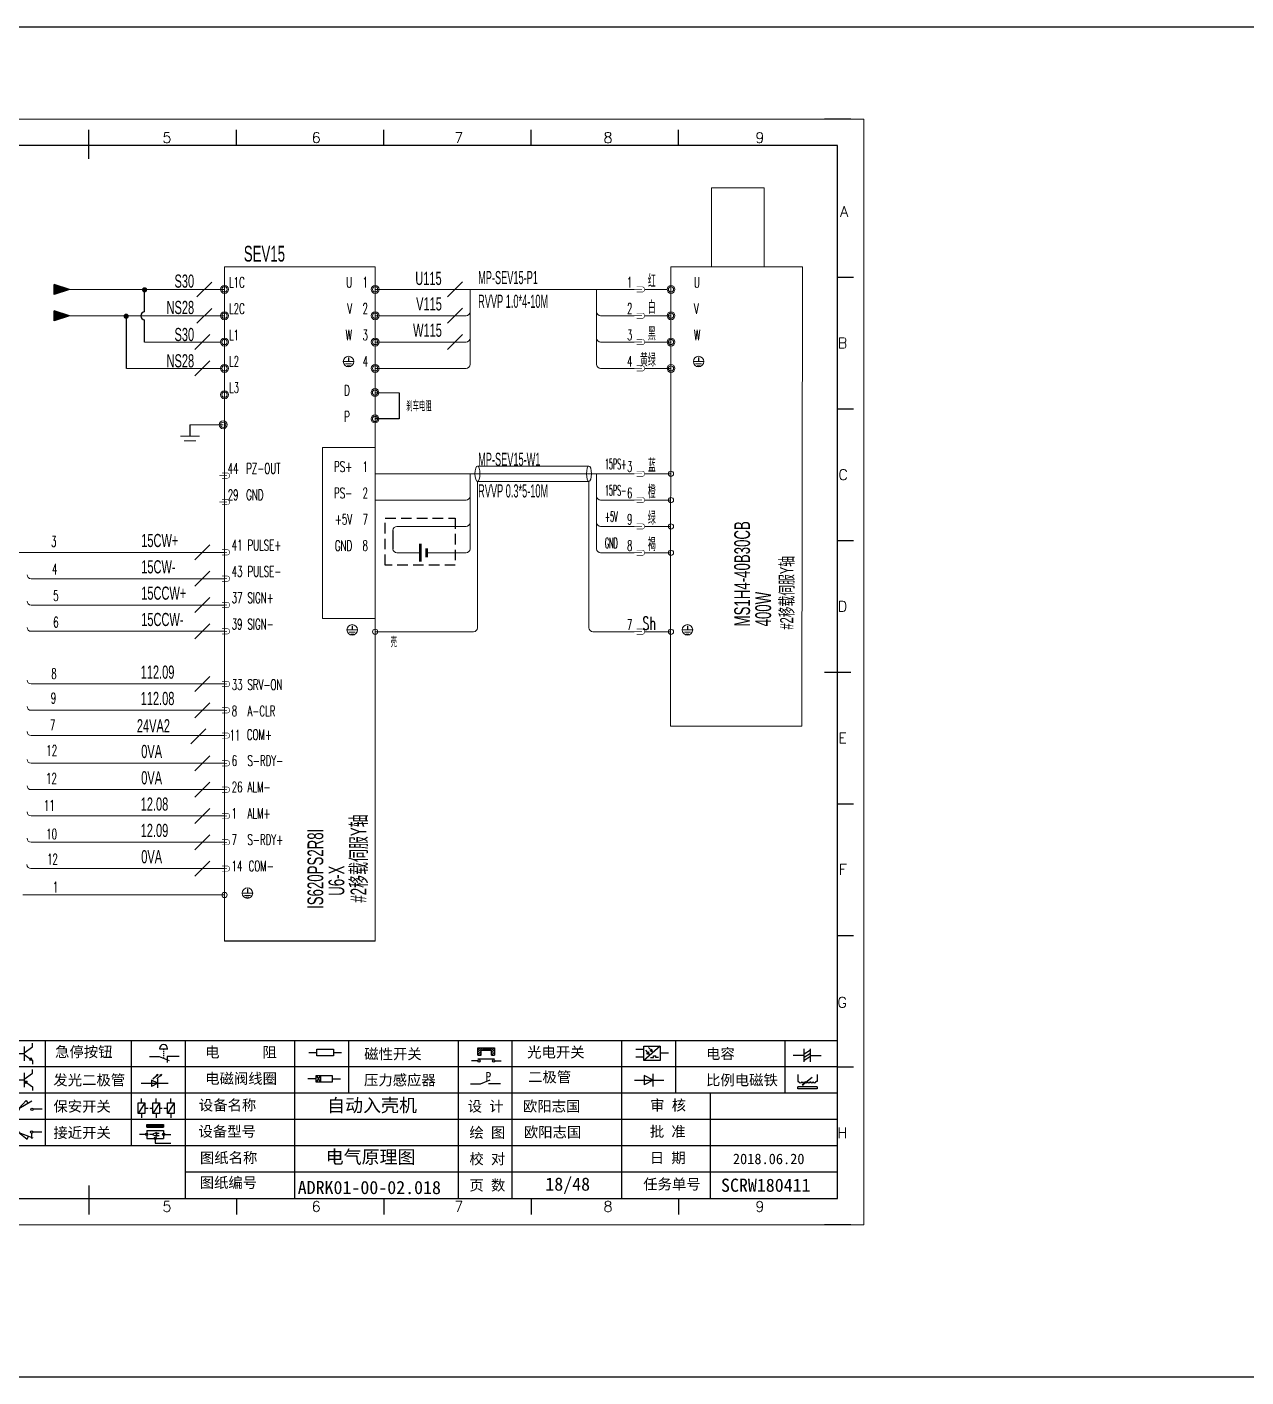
# Model space of a CAD drawing. Header units: millimetres. Extents: x 336 to 12810, y -1577 to 4105.
# Drawn here: x 10376.7 to 10608.3, y -364.4 to -108 of the extents above; entities that cross this region are included whole.
import ezdxf
from ezdxf.enums import TextEntityAlignment as Align

# ---------------------------------------------------------------- set-up
doc = ezdxf.new("R2010")
doc.units = ezdxf.units.MM
doc.linetypes.add('DASHED', pattern=[0.75, 0.5, -0.25])
doc.layers.add('AE_BOR', color=1, linetype='Continuous')
doc.layers.add('Dimension', color=3, linetype='Continuous', lineweight=13)
doc.styles.get("Standard").update_dxf_attribs({"font": ''})
doc.styles.add('WD', font='romans.shx', dxfattribs={"width": 0.8, "bigfont": 'gbcbig.shx'})
doc.styles.add('样式 8', font='arial.ttf', dxfattribs={"width": 0.6, "height": 2.5})
doc.styles.add('汉字', font='')
doc.styles.get('Standard').set_extended_font_data('SimSun')
doc.styles.get('汉字').set_extended_font_data('新宋体')

# ---------------------------------------------------------------- blocks, each defined once
blk = doc.blocks.new('磁性开关')
at = {"linetype": 'ByBlock'}
h = blk.add_hatch(dxfattribs=at)
h.set_pattern_fill('ANSI31', color=256, scale=0.1, style=0)
h.paths.add_polyline_path([(-1910.88, -776.69), (-1910.88, -775.29), (-1907.69, -775.29), (-1907.69, -776.69), (-1908.31, -776.69), (-1908.31, -775.79), (-1910.25, -775.79), (-1910.25, -776.69)])
for p, q in [((-1910.88, -776.69), (-1910.88, -775.29)), ((-1910.88, -775.29), (-1907.69, -775.29)), ((-1910.88, -776.69), (-1910.25, -776.69)), ((-1910.25, -776.69), (-1910.25, -775.79)), ((-1910.25, -775.79), (-1908.31, -775.79)), ((-1908.31, -776.69), (-1908.31, -775.79)), ((-1908.31, -776.69), (-1907.69, -776.69)), ((-1907.69, -775.29), (-1907.69, -776.69)), ((-1910.91, -777.81), (-1912.09, -777.81)), ((-1910.88, -777.39), (-1907.69, -777.39)), ((-1907.66, -777.81), (-1906.48, -777.81))]:
    blk.add_line(p, q, dxfattribs=at)
for centre in [(-1910.68, -777.81), (-1907.88, -777.81)]:
    blk.add_circle(centre, 0.225, dxfattribs=at)
blk = doc.blocks.new('光电开关')
at = {"linetype": 'ByBlock'}
h = blk.add_hatch(dxfattribs=at)
h.set_pattern_fill('ANSI31', color=256, scale=0.01, style=0)
h.set_pattern_definition([(45, (0.172267, 0), (-0.0224506403, 0.0224506403), [])])
h.paths.add_polyline_path([(-1882.44, -776.34), (-1882.5, -775.91), (-1882.68, -776.07)])
h.paths.add_polyline_path([(-1882.86, -776.23), (-1882.44, -776.34), (-1882.68, -776.07)])
h.paths.add_polyline_path([(-1883.05, -776.88), (-1883.11, -776.45), (-1883.29, -776.61)])
h.paths.add_polyline_path([(-1883.47, -776.77), (-1883.05, -776.88), (-1883.29, -776.61)])
for p, q in [((-1884.01, -775.96), (-1885.56, -775.96)), ((-1880.91, -775.3), (-1884.01, -778.05)), ((-1883.75, -776.09), (-1883.05, -776.88)), ((-1883.11, -776.45), (-1883.47, -776.77)), ((-1883.05, -776.88), (-1883.47, -776.77)), ((-1883.14, -775.55), (-1882.44, -776.34)), ((-1883.05, -776.88), (-1883.11, -776.45)), ((-1882.5, -775.91), (-1882.86, -776.23)), ((-1882.44, -776.34), (-1882.86, -776.23)), ((-1882.44, -776.34), (-1882.5, -775.91)), ((-1879.37, -776.67), (-1880.91, -776.67)), ((-1884.01, -777.39), (-1885.56, -777.39)), ((-1882.78, -777.47), (-1882.23, -777.47)), ((-1882.23, -777.47), (-1882.23, -777.14)), ((-1882.23, -777.14), (-1881.78, -777.14)), ((-1881.78, -777.47), (-1881.78, -777.14)), ((-1881.23, -777.47), (-1881.78, -777.47))]:
    blk.add_line(p, q, dxfattribs=at)
blk.add_lwpolyline([(-1884.01, -775.3), (-1880.91, -775.3), (-1880.91, -778.05), (-1884.01, -778.05)], close=True, dxfattribs=at)
blk = doc.blocks.new('电磁阀线圈')
at = {"linetype": 'ByBlock'}
for p, q in [((-1854.61, -796.54), (-1856.17, -796.54)), ((-1854.61, -795.92), (-1853.75, -797.16)), ((-1853.75, -795.92), (-1854.61, -797.16)), ((-1853.75, -795.92), (-1853.75, -797.16)), ((-1851.53, -796.54), (-1849.97, -796.54))]:
    blk.add_line(p, q, dxfattribs=at)
blk.add_lwpolyline([(-1854.61, -795.92), (-1851.53, -795.92), (-1851.53, -797.16), (-1854.61, -797.16)], close=True, dxfattribs=at)
blk = doc.blocks.new('压力感应器')
at = {"linetype": 'ByBlock'}
for p, q in [((-1817.44, -777.73), (-1815.59, -777.73)), ((-1815.59, -777.73), (-1813.71, -776.93)), ((-1811.78, -777.73), (-1814.05, -777.73))]:
    blk.add_line(p, q, dxfattribs=at)
at = {"linetype": 'ByBlock', "insert": (-1814.65, -775.48), "char_height": 1.68, "width": 1.2242, "attachment_point": 1}
blk.add_mtext('{\\fNSimSun|b0|i0|c134|p49;P}', dxfattribs=at)
blk = doc.blocks.new('二极管')
at = {"linetype": 'ByBlock'}
for p, q in [((-1787.52, -776.77), (-1781.92, -776.77)), ((-1783.97, -776.77), (-1785.69, -775.9)), ((-1785.69, -775.9), (-1785.69, -777.65)), ((-1783.97, -776.77), (-1785.69, -777.65)), ((-1783.97, -777.99), (-1783.97, -775.56))]:
    blk.add_line(p, q, dxfattribs=at)
blk = doc.blocks.new('NPN三极管')
at = {"linetype": 'ByBlock'}
for p, q in [((-1785.73, -781.97), (-1787.81, -781.97)), ((-1785.73, -780.61), (-1785.73, -783.32)), ((-1785.73, -781.82), (-1784.15, -780.66)), ((-1784.15, -780.66), (-1784.15, -779.98)), ((-1785.73, -782.11), (-1784.15, -783.27)), ((-1784.41, -782.73), (-1784.74, -783.18)), ((-1784.15, -783.27), (-1784.74, -783.18)), ((-1784.15, -783.27), (-1784.41, -782.73)), ((-1784.15, -783.27), (-1784.15, -783.96))]:
    blk.add_line(p, q, dxfattribs=at)
blk = doc.blocks.new('PNP三极管')
at = {"linetype": 'ByBlock'}
for p, q in [((-1784.9, -786.74), (-1786.98, -786.74)), ((-1784.9, -785.38), (-1784.9, -788.09)), ((-1784.9, -786.59), (-1783.32, -785.43)), ((-1784.9, -786.88), (-1783.32, -788.04)), ((-1784.9, -786.88), (-1784.31, -786.97)), ((-1784.9, -786.88), (-1784.64, -787.42)), ((-1784.31, -786.97), (-1784.64, -787.42)), ((-1783.32, -785.43), (-1783.32, -784.75)), ((-1783.32, -788.04), (-1783.32, -788.73))]:
    blk.add_line(p, q, dxfattribs=at)
blk = doc.blocks.new('常开行程开关')
at = {"linetype": 'ByBlock'}
for p, q in [((-1786.29, -792.3), (-1788.01, -792.3)), ((-1785.89, -792.17), (-1784.52, -790.62)), ((-1785.89, -792.17), (-1783.43, -790.72)), ((-1784.52, -790.62), (-1784.19, -791.17)), ((-1781.48, -792.3), (-1783.21, -792.3))]:
    blk.add_line(p, q, dxfattribs=at)
for centre in [(-1786.07, -792.3), (-1783.42, -792.3)]:
    blk.add_circle(centre, 0.219, dxfattribs=at)
blk = doc.blocks.new('常闭行程开关')
at = {"linetype": 'ByBlock'}
for p, q in [((-1786.34, -796.62), (-1788.07, -796.62)), ((-1785.93, -796.72), (-1783.25, -797.7)), ((-1785.93, -796.72), (-1784.3, -798)), ((-1784.3, -798), (-1784.08, -797.4)), ((-1783.48, -796.84), (-1783.48, -797.85)), ((-1781.54, -796.62), (-1783.26, -796.62))]:
    blk.add_line(p, q, dxfattribs=at)
for centre in [(-1786.12, -796.62), (-1783.48, -796.62)]:
    blk.add_circle(centre, 0.219, dxfattribs=at)
blk = doc.blocks.new('电容')
at = {"linetype": 'ByBlock'}
for p, q in [((-1756.08, -781.77), (-1758.13, -781.77)), ((-1756.08, -782.99), (-1756.08, -780.56)), ((-1754.86, -780.79), (-1756.08, -781.55)), ((-1754.86, -781.44), (-1756.08, -782.2)), ((-1754.86, -781.99), (-1756.08, -782.75)), ((-1754.86, -782.99), (-1754.86, -780.56)), ((-1754.86, -781.77), (-1752.81, -781.77))]:
    blk.add_line(p, q, dxfattribs=at)
blk = doc.blocks.new('发光二极管')
at = {"linetype": 'ByBlock'}
for p, q in [((-1758.01, -786.77), (-1752.89, -786.77)), ((-1754.84, -786.77), (-1756.04, -786.16)), ((-1756.04, -786.16), (-1756.04, -787.39)), ((-1754.84, -786.77), (-1756.04, -787.39)), ((-1755.78, -785.92), (-1754.89, -785.14)), ((-1754.89, -785.14), (-1755.2, -785.22)), ((-1755.2, -785.22), (-1755.01, -785.43)), ((-1755.08, -785.92), (-1754.18, -785.14)), ((-1754.89, -785.14), (-1755.01, -785.43)), ((-1754.84, -787.63), (-1754.84, -785.92)), ((-1754.18, -785.14), (-1754.49, -785.22)), ((-1754.49, -785.22), (-1754.31, -785.43)), ((-1754.18, -785.14), (-1754.31, -785.43))]:
    blk.add_line(p, q, dxfattribs=at)
blk = doc.blocks.new('比例电磁阀')
at = {"linetype": 'ByBlock'}
for p, q in [((-1757.26, -775.38), (-1757.26, -776.71)), ((-1757.26, -776.71), (-1757.05, -776.71)), ((-1754.5, -775.98), (-1756.35, -777.44)), ((-1753.58, -776.71), (-1753.8, -776.71)), ((-1753.58, -775.38), (-1753.58, -776.71)), ((-1753.6, -777.73), (-1757.25, -777.73)), ((-1757.25, -778.13), (-1757.25, -777.73)), ((-1753.6, -778.13), (-1757.25, -778.13)), ((-1756.35, -777.44), (-1756.25, -777.25)), ((-1756.35, -777.44), (-1756.15, -777.38)), ((-1756.15, -777.38), (-1756.25, -777.25)), ((-1753.6, -777.73), (-1753.6, -778.13))]:
    blk.add_line(p, q, dxfattribs=at)
for centre in [(-1756.78, -776.71), (-1756.24, -776.71), (-1755.7, -776.71), (-1755.15, -776.71), (-1754.61, -776.71), (-1754.07, -776.71)]:
    blk.add_arc(centre, 0.271, 180, 0, dxfattribs=at)
blk = doc.blocks.new('保安开关')
at = {"linetype": 'ByBlock'}
for p, q in [((-1757.33, -790.79), (-1758.6, -792.81)), ((-1757.96, -790.79), (-1757.96, -789.97)), ((-1757.33, -791.8), (-1756.72, -791.8)), ((-1756.35, -791.8), (-1755.89, -791.8)), ((-1754.54, -790.79), (-1755.81, -792.81)), ((-1755.17, -790.79), (-1755.17, -789.97)), ((-1754.52, -791.8), (-1754.06, -791.8)), ((-1753.69, -791.8), (-1753.08, -791.8)), ((-1751.75, -790.79), (-1753.02, -792.81)), ((-1752.39, -790.79), (-1752.39, -789.97)), ((-1757.96, -792.81), (-1757.96, -793.62)), ((-1755.17, -792.81), (-1755.17, -793.62)), ((-1752.39, -792.81), (-1752.39, -793.62))]:
    blk.add_line(p, q, dxfattribs=at)
for points in [[(-1758.6, -790.79), (-1757.33, -790.79), (-1757.33, -792.81), (-1758.6, -792.81)], [(-1755.81, -790.79), (-1754.54, -790.79), (-1754.54, -792.81), (-1755.81, -792.81)], [(-1753.02, -790.79), (-1751.75, -790.79), (-1751.75, -792.81), (-1753.02, -792.81)]]:
    blk.add_lwpolyline(points, close=True, dxfattribs=at)
blk = doc.blocks.new('接近开关')
at = {"linetype": 'ByBlock'}
h = blk.add_hatch(dxfattribs=at)
h.set_pattern_fill('ANSI31', color=256, scale=0.01, style=0)
h.set_pattern_definition([(45, (-89.131516, -30.795668), (-0.0224506403, 0.0224506403), [])])
h.paths.add_polyline_path([(-1516.96, -1123.35), (-1516.96, -1122.85), (-1513.76, -1122.85), (-1513.76, -1123.35)])
for p, q in [((-1516.96, -1123.35), (-1516.96, -1122.85)), ((-1516.96, -1122.85), (-1513.76, -1122.85)), ((-1513.76, -1122.85), (-1513.76, -1123.35)), ((-1517.18, -1124.71), (-1518.36, -1124.71)), ((-1516.96, -1123.35), (-1513.76, -1123.35)), ((-1516.96, -1123.95), (-1513.76, -1123.95)), ((-1516.96, -1123.95), (-1516.96, -1125.47)), ((-1516.96, -1125.47), (-1513.76, -1125.47)), ((-1515.91, -1124.71), (-1516.45, -1124.71)), ((-1515.11, -1124.31), (-1515.91, -1124.71)), ((-1515.11, -1125.11), (-1515.91, -1124.71)), ((-1515.33, -1124.53), (-1515.17, -1124.53)), ((-1515.33, -1124.88), (-1515.17, -1124.88)), ((-1515.25, -1124.45), (-1515.25, -1124.61)), ((-1515.11, -1124.31), (-1515.11, -1125.11)), ((-1515.11, -1124.48), (-1514.58, -1124.48)), ((-1515.11, -1124.94), (-1514.58, -1124.94)), ((-1513.76, -1123.95), (-1513.76, -1125.47)), ((-1513.54, -1124.71), (-1512.36, -1124.71)), ((-1515.36, -1125.69), (-1515.36, -1126.36)), ((-1515.36, -1126.36), (-1512.36, -1126.36))]:
    blk.add_line(p, q, dxfattribs=at)
for centre in [(-1516.96, -1124.71), (-1515.36, -1125.47), (-1513.76, -1124.71)]:
    blk.add_circle(centre, 0.225, dxfattribs=at)
blk = doc.blocks.new('电阻')
at = {"linetype": 'ByBlock'}
for p, q in [((-3.09, 0), (-1.57, 0)), ((1.57, 0), (3.09, 0))]:
    blk.add_line(p, q, dxfattribs=at)
blk.add_lwpolyline([(-1.57, 0.63), (1.57, 0.63), (1.57, -0.63), (-1.57, -0.63)], close=True, dxfattribs=at)
blk = doc.blocks.new('急停按钮')
at = {"linetype": 'ByBlock'}
for p, q in [((-1.86, 0), (0, 0)), ((0, 0), (1.88, -0.81)), ((0.06, 1.45), (1.61, 1.45)), ((0.83, 1.45), (0.83, 1.24)), ((0.83, 1.07), (0.83, 0.85)), ((0.83, 0.68), (0.83, 0.47)), ((0.83, 0.29), (0.83, 0.08)), ((3.81, 0), (1.54, 0)), ((1.54, 0), (1.54, -1.15)), ((0.83, -0.09), (0.83, -0.24))]:
    blk.add_line(p, q, dxfattribs=at)
blk.add_arc((0.83, 1.45), 0.774, 0, 180)
blk = doc.blocks.new('电控横A4')
for p, q in [((292, -5), (5, -5)), ((292, -205), (292, -5)), ((10.03, -205), (289.53, -205)), ((130.8, -205), (190.75, -205)), ((190.75, -205), (259.54, -205))]:
    blk.add_line(p, q)
at = {"linetype": 'ByBlock'}
for p, q in [((292, -175), (5, -175)), ((292, -180), (5, -180)), ((292, -185), (5, -185)), ((292, -190), (5, -190)), ((292, -195), (5, -195)), ((292, -200), (168.03, -200))]:
    blk.add_line(p, q, dxfattribs=at)
at = {"color": 0, "lineweight": -2}
for p, q in [((141.48, -175), (141.48, -195)), ((157.79, -175), (157.79, -195)), ((168.03, -175), (168.03, -204.92)), ((188.84, -175), (188.84, -185)), ((199.08, -175), (199.08, -185)), ((219.89, -175), (219.89, -185)), ((230.12, -175), (230.12, -185)), ((250.93, -175), (250.93, -185)), ((261.17, -175), (261.17, -185)), ((281.98, -175), (281.98, -185)), ((188.84, -185), (188.84, -204.92)), ((219.89, -185), (219.89, -205)), ((230.12, -185), (230.12, -205)), ((250.93, -185), (250.93, -205)), ((267.79, -185), (267.79, -205))]:
    blk.add_line(p, q, dxfattribs=at)
at = {"color": 0, "ltscale": 2}
for p, q in [((292, -205), (292, -183.55)), ((259.54, -205), (289.53, -205)), ((259.54, -205), (292, -205))]:
    blk.add_line(p, q, dxfattribs=at)
at = {"layer": 'AE_BOR', "color": 1, "lineweight": 15}
for p, q in [((0, 0), (297, 0)), ((297, 0), (297, -210)), ((297, -210), (0, -210))]:
    blk.add_line(p, q, dxfattribs=at)
at = {"layer": 'AE_BOR'}
for p, q in [((149.78, -5), (149.78, -2)), ((177.78, -5), (177.78, -2)), ((205.78, -5), (205.78, -2)), ((233.78, -5), (233.78, -2)), ((261.78, -5), (261.78, -2)), ((292, -30), (295, -30)), ((292, -55), (295, -55)), ((292, -80), (295, -80)), ((292, -130), (295, -130)), ((292, -155), (295, -155)), ((292, -180), (295, -180)), ((149.78, -205), (149.78, -208)), ((177.78, -205), (177.78, -208)), ((205.78, -205), (205.78, -208)), ((233.78, -205), (233.78, -208)), ((261.78, -205), (261.78, -208))]:
    blk.add_line(p, q, dxfattribs=at)
at = {"layer": 'AE_BOR', "color": 2, "lineweight": 30}
for p, q in [((149.78, -7.5), (149.78, -2.5)), ((289.5, -105), (294.5, -105)), ((149.78, -202.5), (149.78, -207.5)), ((149.78, -205), (149.78, -207.5))]:
    blk.add_line(p, q, dxfattribs=at)
at = {"layer": 'AE_BOR', "lineweight": 30}
for p, q in [((294.53, 0), (289.53, 0)), ((294.53, -210), (289.53, -210))]:
    blk.add_line(p, q, dxfattribs=at)
at = {"linetype": 'ByBlock'}
for name, p in [('NPN三极管', (1923.2, 604.5)), ('磁性开关', (2134.53, 598.96)), ('光电开关', (2139.22, 599.27)), ('电容', (2041.69, 603.98)), ('PNP三极管', (1922.37, 604.27)), ('发光二极管', (1917.72, 603.69)), ('电磁阀线圈', (2047.53, 614.3)), ('压力感应器', (2039.72, 594.52)), ('二极管', (2040.91, 594.27)), ('比例电磁阀', (2041.69, 593.98)), ('常开行程开关', (1922.37, 604.27)), ('保安开关', (1917.72, 603.98)), ('常闭行程开关', (1922.37, 604.27)), ('接近开关', (1677.72, 931.9))]:
    blk.add_blockref(name, p, dxfattribs=at)
for name, p in [('急停按钮', (163.12, -177.98)), ('电阻', (194.66, -177.22))]:
    blk.add_blockref(name, p)
at = {"char_height": 2, "attachment_point": 1, "style": '汉字'}
for s, insert in [('{\\fKaiTi_GB2312|b0|i0|c134|p49;急停按钮}', (143.35, -176.12)), ('{\\fKaiTi_GB2312|b0|i0|c134|p49;电      阻}', (171.86, -176.19)), ('{\\fKaiTi_GB2312|b0|i0|c134|p49;磁性开关}', (202.07, -176.53)), ('{\\fKaiTi_GB2312|b0|i0|c134|p49;光电开关}', (233.02, -176.19)), ('{\\fKaiTi_GB2312|b0|i0|c134|p49;电容}', (267, -176.48)), ('{\\fKaiTi_GB2312|b0|i0|c134|p49;发光二极管}', (143.02, -181.48)), ('{\\fKaiTi_GB2312|b0|i0|c134|p49;电磁阀线圈}', (171.86, -181.19)), ('{\\fKaiTi_GB2312|b0|i0|c134|p49;压力感应器}', (202.02, -181.47)), ('{\\fKaiTi_GB2312|b0|i0|c134|p49;二极管}', (233.2, -180.91)), ('{\\fKaiTi_GB2312|b0|i0|c134|p49;比例电磁铁}', (267, -181.48)), ('{\\fKaiTi_GB2312|b0|i0|c134|p49;保安开关}', (143.02, -186.48)), ('设备名称', (170.65, -186.24)), ('{\\fKaiTi_GB2312|b0|i0|c134|p0;设 计}', (221.72, -186.46)), ('{\\fKaiTi_GB2312|b0|i0|c134|p0;审 核}', (256.39, -186.25)), ('{\\fKaiTi_GB2312|b0|i0|c134|p49;接近开关}', (143.02, -191.48)), ('设备型号', (170.58, -191.24)), ('{\\fKaiTi_GB2312|b0|i0|c134|p0;绘 图}', (222.05, -191.46)), ('{\\fKaiTi_GB2312|b0|i0|c134|p0;批 准}', (256.32, -191.25)), ('图纸名称', (170.86, -196.24)), ('{\\fKaiTi_GB2312|b0|i0|c134|p0;校 对}', (222.05, -196.46)), ('{\\fKaiTi_GB2312|b0|i0|c134|p0;日 期}', (256.32, -196.25)), ('图纸编号', (170.81, -200.96)), ('{\\fKaiTi_GB2312|b0|i0|c134|p0;页 数}', (222.05, -201.46)), ('任务单号', (255.06, -201.25))]:
    blk.add_mtext(s, dxfattribs=dict(at, insert=insert))
at = {"insert": (272.1, -196.45), "char_height": 2, "width": 60.2542, "attachment_point": 1}
blk.add_mtext('{\\fKaiTi_GB2312|b0|i0|c134|p49;2018.06.20}', dxfattribs=at)
at = {"layer": 'AE_BOR', "style": 'WD'}
for s, p in [('5', (164.59, -4.5)), ('6', (192.94, -4.5)), ('7', (220.04, -4.5)), ('8', (248.37, -4.5)), ('9', (277.23, -4.5)), ('5', (164.59, -207.5)), ('6', (192.94, -207.5)), ('7', (220.04, -207.5)), ('8', (248.37, -207.5)), ('9', (277.23, -207.5))]:
    blk.add_text(s, height=2, dxfattribs=at).set_placement(p, align=Align.CENTER)
for s, p in [('A', (294.03, -17.5)), ('B', (293.84, -42.5)), ('C', (293.93, -67.5)), ('D', (293.84, -92.5)), ('E', (293.74, -117.5)), ('F', (293.74, -142.5)), ('F', (293.74, -142.5)), ('G', (293.74, -167.72)), ('H', (293.84, -192.5))]:
    blk.add_text(s, height=2, dxfattribs=at).set_placement(p, align=Align.MIDDLE_RIGHT)

msp = doc.modelspace()

# ---------------------------------------------------------------- hatches: boundary and pattern name
for points in [[(10381.911, -158.756), (10381.911, -156.886), (10384.829, -157.821)], [(10381.911, -163.756), (10381.911, -161.886), (10384.829, -162.821)]]:
    msp.add_hatch(color=256).paths.add_polyline_path(points)
at = {"lineweight": -2}
h = msp.add_hatch(color=0, dxfattribs=at)
edge = h.paths.add_edge_path()
edge.add_arc((10399.085, -157.877), 0.5, 0, 360)
h = msp.add_hatch(color=0, dxfattribs=at)
edge = h.paths.add_edge_path()
edge.add_arc((10395.58, -162.901), 0.5, 0, 360)

# ---------------------------------------------------------------- linework, layer by layer
for p, q in [((10381.911, -158.756), (10381.911, -156.886)), ((10384.829, -157.821), (10381.911, -156.886)), ((10384.829, -157.821), (10381.911, -158.756)), ((10399.081, -162.085), (10399.081, -157.821)), ((10381.911, -163.756), (10381.911, -161.886)), ((10384.829, -162.821), (10381.911, -161.886)), ((10384.829, -162.821), (10381.911, -163.756)), ((10395.663, -172.808), (10395.663, -162.821)), ((10399.081, -167.808), (10399.081, -163.557)), ((10437.835, -170.723), (10437.835, -171.513)), ((10504.325, -170.723), (10504.325, -171.513)), ((10442.888, -177.401), (10447.474, -177.471)), ((10447.474, -177.471), (10447.474, -182.401)), ((10407.703, -183.513), (10407.703, -185.694)), ((10447.474, -182.401), (10442.888, -182.401)), ((10446.266, -203.57), (10446.266, -207.07)), ((10438.52, -221.688), (10438.52, -222.478)), ((10502.202, -221.688), (10502.202, -222.478)), ((10418.628, -271.672), (10418.628, -272.462)), ((10442.888, -281.609), (10414.26, -281.609))]:
    msp.add_line(p, q)
at = {"lineweight": 0}
for p, q in [((10414.128, -157.821), (10384.829, -157.821)), ((10442.888, -157.804), (10492.085, -157.804)), ((10460.903, -172.054), (10460.903, -157.804)), ((10484.952, -172.054), (10484.952, -157.804)), ((10494.085, -157.804), (10498.327, -157.804)), ((10414.128, -162.821), (10384.829, -162.821)), ((10442.888, -162.804), (10460.153, -162.804)), ((10492.085, -162.804), (10485.702, -162.804)), ((10499.077, -162.804), (10494.085, -162.804)), ((10413.76, -167.808), (10399.081, -167.808)), ((10442.888, -167.804), (10460.153, -167.804)), ((10492.085, -167.804), (10485.702, -167.804)), ((10499.077, -167.808), (10494.085, -167.808)), ((10436.941, -171.52), (10438.73, -171.52)), ((10503.431, -171.52), (10505.22, -171.52)), ((10413.76, -172.808), (10395.663, -172.808)), ((10437.273, -171.948), (10438.397, -171.948)), ((10437.559, -172.295), (10438.132, -172.295)), ((10442.888, -172.804), (10460.153, -172.804)), ((10492.085, -172.804), (10485.702, -172.804)), ((10499.077, -172.812), (10494.085, -172.812)), ((10503.763, -171.948), (10504.888, -171.948)), ((10504.049, -172.295), (10504.622, -172.295)), ((10414.01, -183.513), (10407.703, -183.513)), ((10405.915, -185.708), (10409.492, -185.708)), ((10406.579, -186.566), (10408.827, -186.566)), ((10462.333, -191.356), (10483.494, -191.355)), ((10492.085, -192.82), (10442.888, -192.82)), ((10460.903, -207.07), (10460.903, -192.82)), ((10462.312, -194.285), (10462.312, -222.078)), ((10462.312, -194.285), (10483.494, -194.285)), ((10483.494, -194.285), (10483.494, -222.07)), ((10484.952, -207.07), (10484.952, -192.82)), ((10499.077, -192.824), (10494.085, -192.824)), ((10442.888, -197.82), (10460.153, -197.82)), ((10492.085, -197.82), (10485.702, -197.82)), ((10499.077, -197.828), (10494.085, -197.828)), ((10447.016, -202.82), (10460.153, -202.82)), ((10492.085, -202.82), (10485.702, -202.82)), ((10499.077, -202.828), (10494.085, -202.828)), ((10451.493, -207.82), (10447.016, -207.82)), ((10452.689, -207.82), (10460.153, -207.82)), ((10492.085, -207.82), (10485.702, -207.82)), ((10499.077, -207.828), (10494.085, -207.828)), ((10437.626, -222.485), (10439.414, -222.485)), ((10437.958, -222.914), (10439.082, -222.914)), ((10442.888, -222.828), (10461.562, -222.828)), ((10492.085, -222.82), (10484.244, -222.82)), ((10499.077, -222.828), (10494.085, -222.828)), ((10501.307, -222.485), (10503.096, -222.485)), ((10501.64, -222.914), (10502.764, -222.914)), ((10438.244, -223.26), (10438.817, -223.26)), ((10501.925, -223.26), (10502.498, -223.26)), ((10414.26, -247.812), (10377.515, -247.812)), ((10414.26, -252.816), (10377.515, -252.816)), ((10414.26, -257.804), (10377.515, -257.804)), ((10414.26, -262.808), (10377.515, -262.808)), ((10414.26, -267.808), (10377.496, -267.808)), ((10414.26, -272.812), (10375.951, -272.812)), ((10419.522, -272.469), (10417.734, -272.469)), ((10419.19, -272.898), (10418.066, -272.898)), ((10418.905, -273.244), (10418.331, -273.244))]:
    msp.add_line(p, q, dxfattribs=at)
at = {"color": 3, "lineweight": 0}
for p, q in [((10414.26, -207.745), (10356.89, -207.745)), ((10414.26, -212.745), (10377.515, -212.745)), ((10414.26, -217.745), (10377.515, -217.745)), ((10377.515, -222.745), (10414.26, -222.745)), ((10377.515, -232.745), (10414.26, -232.745)), ((10377.515, -237.749), (10414.26, -237.749)), ((10377.515, -242.544), (10414.26, -242.544))]:
    msp.add_line(p, q, dxfattribs=at)
at = {"color": 1}
msp.add_lwpolyline([(10218.735, -107.963), (11306.27, -107.963), (11306.27, -364.374), (10218.735, -364.374)], close=True, dxfattribs=at)
at = {"lineweight": 0}
for points in [[(10506.758, -138.521), (10516.758, -138.521), (10516.758, -153.521), (10506.758, -153.521)], [(10499.077, -153.521), (10524.077, -153.521), (10523.96, -240.772), (10498.96, -240.772)], [(10442.888, -187.82), (10432.888, -187.82), (10432.888, -220.32), (10442.888, -220.32)]]:
    msp.add_lwpolyline(points, close=True, dxfattribs=at)
msp.add_lwpolyline([(10414.26, -281.609), (10414.26, -153.521), (10442.888, -153.521), (10442.888, -281.609)], dxfattribs=at)
at = {"color": 3, "lineweight": 0, "const_width": 0.1, "flags": 128}
for points in [[(10493.585, -157.804), (10492.085, -157.804)], [(10493.585, -162.804), (10492.085, -162.804)], [(10493.585, -167.804), (10492.085, -167.804)], [(10493.585, -172.804), (10492.085, -172.804)], [(10414.76, -193.17), (10413.26, -193.17)], [(10493.585, -192.82), (10492.085, -192.82)], [(10414.76, -198.17), (10413.26, -198.17)], [(10493.585, -197.82), (10492.085, -197.82)], [(10493.585, -202.82), (10492.085, -202.82)], [(10414.76, -207.745), (10413.26, -207.745)], [(10493.585, -207.82), (10492.085, -207.82)], [(10414.76, -212.745), (10413.26, -212.745)], [(10414.76, -217.745), (10413.26, -217.745)], [(10414.76, -222.745), (10413.26, -222.745)], [(10493.585, -222.82), (10492.085, -222.82)], [(10414.76, -232.745), (10413.26, -232.745)], [(10414.76, -237.749), (10413.26, -237.749)], [(10414.76, -242.544), (10413.26, -242.544)], [(10414.76, -247.812), (10413.26, -247.812)], [(10414.76, -252.816), (10413.26, -252.816)], [(10414.76, -257.804), (10413.26, -257.804)], [(10414.76, -262.808), (10413.26, -262.808)], [(10414.76, -267.808), (10413.26, -267.808)]]:
    msp.add_lwpolyline(points, dxfattribs=at)
for points in [[(10492.585, -157.304), (10493.585, -157.304, -1), (10493.585, -158.304), (10492.585, -158.304)], [(10492.585, -162.304), (10493.585, -162.304, -1), (10493.585, -163.304), (10492.585, -163.304)], [(10492.585, -167.304), (10493.585, -167.304, -1), (10493.585, -168.304), (10492.585, -168.304)], [(10492.585, -172.304), (10493.585, -172.304, -1), (10493.585, -173.304), (10492.585, -173.304)], [(10492.585, -192.32), (10493.585, -192.32, -1), (10493.585, -193.32), (10492.585, -193.32)], [(10413.76, -192.67), (10414.76, -192.67, -1), (10414.76, -193.67), (10413.76, -193.67)], [(10492.585, -197.32), (10493.585, -197.32, -1), (10493.585, -198.32), (10492.585, -198.32)], [(10413.76, -197.67), (10414.76, -197.67, -1), (10414.76, -198.67), (10413.76, -198.67)], [(10492.585, -202.32), (10493.585, -202.32, -1), (10493.585, -203.32), (10492.585, -203.32)], [(10413.76, -207.245), (10414.76, -207.245, -1), (10414.76, -208.245), (10413.76, -208.245)], [(10492.585, -207.32), (10493.585, -207.32, -1), (10493.585, -208.32), (10492.585, -208.32)], [(10413.76, -212.245), (10414.76, -212.245, -1), (10414.76, -213.245), (10413.76, -213.245)], [(10413.76, -217.245), (10414.76, -217.245, -1), (10414.76, -218.245), (10413.76, -218.245)], [(10413.76, -222.245), (10414.76, -222.245, -1), (10414.76, -223.245), (10413.76, -223.245)], [(10492.585, -222.32), (10493.585, -222.32, -1), (10493.585, -223.32), (10492.585, -223.32)], [(10413.76, -232.245), (10414.76, -232.245, -1), (10414.76, -233.245), (10413.76, -233.245)], [(10413.76, -237.249), (10414.76, -237.249, -1), (10414.76, -238.249), (10413.76, -238.249)], [(10413.76, -242.044), (10414.76, -242.044, -1), (10414.76, -243.044), (10413.76, -243.044)], [(10413.76, -247.312), (10414.76, -247.312, -1), (10414.76, -248.312), (10413.76, -248.312)], [(10413.76, -252.316), (10414.76, -252.316, -1), (10414.76, -253.316), (10413.76, -253.316)], [(10413.76, -257.304), (10414.76, -257.304, -1), (10414.76, -258.304), (10413.76, -258.304)], [(10413.76, -262.308), (10414.76, -262.308, -1), (10414.76, -263.308), (10413.76, -263.308)], [(10413.76, -267.308), (10414.76, -267.308, -1), (10414.76, -268.308), (10413.76, -268.308)]]:
    msp.add_lwpolyline(points, format="xyb", dxfattribs=at)
at = {"color": 6, "linetype": 'DASHED', "ltscale": 4}
msp.add_lwpolyline([(10444.806, -201.258), (10458.092, -201.258), (10458.092, -210.157), (10444.806, -210.157)], close=True, dxfattribs=at)
at = {"color": 3}
for points in [[(10451.493, -206.122, 0.5, 0.5, 0), (10451.493, -209.518, 2, 2, 0)], [(10452.689, -206.971, 0.5, 0.5, 0), (10452.689, -208.669, 2, 2, 0)]]:
    msp.add_lwpolyline(points, format="xyseb", dxfattribs=at)
at = {"lineweight": 0}
for centre, radius in [((10414.26, -157.804), 0.75), ((10414.26, -157.804), 0.5), ((10442.888, -157.804), 0.75), ((10442.888, -157.804), 0.5), ((10499.077, -157.804), 0.75), ((10499.077, -157.804), 0.5), ((10414.26, -162.804), 0.75), ((10414.26, -162.804), 0.5), ((10442.888, -162.804), 0.75), ((10442.888, -162.804), 0.5), ((10499.077, -162.804), 0.75), ((10499.077, -162.804), 0.5), ((10414.26, -167.808), 0.75), ((10414.26, -167.808), 0.5), ((10442.888, -167.804), 0.75), ((10442.888, -167.804), 0.5), ((10499.077, -167.808), 0.75), ((10499.077, -167.808), 0.5), ((10437.835, -171.513), 1), ((10504.325, -171.513), 1), ((10414.26, -172.808), 0.75), ((10414.26, -172.808), 0.5), ((10442.888, -172.804), 0.75), ((10442.888, -172.804), 0.5), ((10499.077, -172.812), 0.75), ((10499.077, -172.812), 0.5), ((10442.854, -177.401), 0.75), ((10442.854, -177.401), 0.5), ((10414.26, -177.812), 0.75), ((10414.26, -177.812), 0.5), ((10442.854, -182.401), 0.75), ((10442.854, -182.401), 0.5), ((10414.01, -183.513), 0.75), ((10414.01, -183.513), 0.5), ((10499.077, -192.824), 0.5), ((10499.077, -197.828), 0.5), ((10499.077, -202.828), 0.5), ((10499.077, -207.828), 0.5), ((10438.52, -222.478), 1), ((10442.888, -222.828), 0.5), ((10499.077, -222.828), 0.5), ((10502.202, -222.478), 1), ((10418.628, -272.462), 1), ((10414.26, -272.812), 0.5)]:
    msp.add_circle(centre, radius, dxfattribs=at)
msp.add_arc((10399.081, -162.821), 0.736, 90, 270)
for centre, start, end in [((10460.153, -162.054), 270, 0), ((10485.702, -162.054), 180, 270), ((10460.153, -167.054), 270, 0), ((10485.702, -167.054), 180, 270), ((10460.153, -172.054), 270, 0), ((10485.702, -172.054), 180, 270), ((10460.153, -197.07), 270, 0), ((10485.702, -197.07), 180, 270), ((10460.153, -202.07), 270, 0), ((10485.702, -202.07), 180, 270), ((10447.016, -203.57), 90, 180), ((10447.016, -207.07), 180, 270), ((10460.153, -207.07), 270, 0), ((10485.702, -207.07), 180, 270), ((10461.562, -222.078), 270, 0), ((10484.244, -222.07), 180, 270), ((10377.496, -267.058), 180, 270)]:
    msp.add_arc(centre, 0.75, start, end, dxfattribs=at)
at = {"color": 3, "lineweight": 0}
for centre in [(10377.515, -211.995), (10377.515, -216.995), (10377.515, -221.995), (10377.515, -231.995), (10377.515, -236.999), (10377.515, -241.794), (10377.515, -247.062), (10377.515, -252.066), (10377.515, -257.054), (10377.515, -262.058)]:
    msp.add_arc(centre, 0.75, 180, 270, dxfattribs=at)
at = {"lineweight": 0}
msp.add_ellipse((10462.312, -192.82), major_axis=(0, 1.465), ratio=0.3169375, dxfattribs=at)
at = {"lineweight": 0, "extrusion": (0, 0, -1)}
msp.add_ellipse((10483.494, -192.82), major_axis=(0, 1.465), ratio=0.3169375, dxfattribs=at)
at = {"layer": 'Dimension', "lineweight": 0}
for p, q in [((10409.021, -159.235), (10411.849, -156.407)), ((10456.628, -159.218), (10459.456, -156.39)), ((10409.021, -164.235), (10411.849, -161.407)), ((10456.628, -164.218), (10459.456, -161.39)), ((10408.653, -169.222), (10411.481, -166.394)), ((10456.628, -169.218), (10459.456, -166.39)), ((10408.653, -174.222), (10411.481, -171.394)), ((10408.653, -209.159), (10411.481, -206.33)), ((10408.653, -214.159), (10411.481, -211.33)), ((10408.653, -219.159), (10411.481, -216.33)), ((10408.653, -224.159), (10411.481, -221.33)), ((10408.653, -234.159), (10411.481, -231.33)), ((10408.653, -239.163), (10411.481, -236.334)), ((10407.882, -244.101), (10410.711, -241.273)), ((10408.653, -249.226), (10411.481, -246.398)), ((10408.653, -254.23), (10411.481, -251.402)), ((10408.653, -259.218), (10411.481, -256.39)), ((10408.653, -264.222), (10411.481, -261.394)), ((10408.653, -269.222), (10411.481, -266.394))]:
    msp.add_line(p, q, dxfattribs=at)

# ---------------------------------------------------------------- block references
msp.add_blockref('电控横A4', (10238.739, -125.494))

# ---------------------------------------------------------------- texts
at = {"lineweight": 0, "style": 'WD', "width": 0.6}
for s, p in [('L1C', (10415.128, -157.454)), ('1', (10490.724, -157.446)), ('U', (10503.445, -157.454)), ('L2C', (10415.128, -162.454)), ('2', (10490.724, -162.446)), ('V', (10503.445, -162.454)), ('L1', (10415.128, -167.458)), ('3', (10490.724, -167.45)), ('W', (10503.445, -167.458)), ('L2', (10415.128, -172.458)), ('4', (10490.724, -172.454)), ('L3', (10415.128, -177.462)), ('刹车电阻', (10448.809, -180.95)), ('44', (10414.878, -192.82)), ('PZ-OUT', (10418.378, -192.82)), ('3', (10490.724, -192.466)), ('29', (10414.878, -197.82)), ('GND', (10418.378, -197.82)), ('6', (10490.724, -197.47)), ('9', (10490.724, -202.47)), ('41', (10415.628, -207.395)), ('PULSE+', (10418.628, -207.395)), ('8', (10490.724, -207.47)), ('43', (10415.628, -212.395)), ('PULSE-', (10418.628, -212.395)), ('37', (10415.628, -217.395)), ('SIGN+', (10418.628, -217.395)), ('39', (10415.628, -222.395)), ('SIGN-', (10418.628, -222.395)), ('7', (10490.724, -222.47)), ('33', (10415.628, -233.883)), ('SRV-ON ', (10418.628, -233.883)), ('8', (10415.628, -238.887)), ('A-CLR ', (10418.628, -238.887)), ('11', (10415.222, -243.47)), ('COM+', (10418.517, -243.361)), ('6', (10415.628, -248.318)), ('S-RDY-', (10418.628, -248.318)), ('26', (10415.628, -253.322)), ('ALM- ', (10418.628, -253.322)), ('1', (10415.628, -258.31)), ('ALM+', (10418.628, -258.31)), ('7', (10415.628, -263.314)), ('S-RDY+', (10418.628, -263.314)), ('14', (10415.628, -268.314)), ('COM-', (10418.84, -268.314))]:
    msp.add_text(s, height=2, dxfattribs=at).set_placement(p)
for s, height, p in [('U', 2, (10438.52, -157.454)), ('1', 2, (10441.52, -157.446)), ('红', 2.5, (10496.189, -157.454)), ('V', 2, (10438.52, -162.454)), ('2', 2, (10441.52, -162.446)), ('白', 2.5, (10496.189, -162.454)), ('W', 2, (10438.52, -167.454)), ('3', 2, (10441.52, -167.45)), ('黑', 2.5, (10496.189, -167.458)), ('4', 2, (10441.52, -172.454)), ('黄绿', 2.5, (10496.189, -172.458)), ('D', 2, (10438.079, -177.961)), ('P', 2, (10438.079, -182.961)), ('3', 2, (10382.341, -206.686)), ('4', 2, (10382.533, -211.944)), ('5', 2, (10382.759, -216.977)), ('6', 2, (10382.758, -222.011)), ('Sh', 2.5, (10496.189, -222.474)), ('8', 2, (10382.385, -231.785)), ('9', 2, (10382.287, -236.423)), ('7', 2, (10382.147, -241.547)), ('12', 2, (10382.477, -246.366)), ('12', 2, (10382.42, -251.683)), ('11', 2, (10382.023, -256.809)), ('10', 2, (10382.457, -262.25)), ('12', 2, (10382.612, -267.011)), ('1', 2, (10382.678, -272.325))]:
    msp.add_text(s, height=height, dxfattribs=at).set_placement(p, align=Align.RIGHT)
at = {"color": 6, "lineweight": 0, "style": 'WD', "width": 0.6}
for s, height, p in [('蓝', 2.5, (10496.189, -192.474)), ('PS+', 2, (10438.52, -192.47)), ('1', 2, (10441.52, -192.47)), ('橙', 2.5, (10496.189, -197.474)), ('PS-', 2, (10438.52, -197.47)), ('2', 2, (10441.52, -197.47)), ('绿', 2.5, (10496.189, -202.474)), ('+5V', 2, (10438.52, -202.47)), ('7', 2, (10441.52, -202.47)), ('褐', 2.5, (10496.189, -207.474)), ('GND', 2, (10438.52, -207.474)), ('8', 2, (10441.52, -207.474)), ('壳', 2, (10447.023, -225.756))]:
    msp.add_text(s, height=height, dxfattribs=at).set_placement(p, align=Align.RIGHT)
at = {"color": 6, "lineweight": 0}
for s, height, style, width, p in [('15PS+', 2, 'WD', 0.4, (10486.522, -191.974)), ('15PS-', 2, 'WD', 0.4, (10486.522, -196.974)), ('+5V', 2, 'WD', 0.4, (10486.522, -201.974)), ('GND', 2, 'WD', 0.4, (10486.522, -206.974)), ('112.09', 2.5, '样式 8', 0.6, (10398.342, -231.745)), ('112.08', 2.5, '样式 8', 0.6, (10398.342, -236.749))]:
    msp.add_text(s, height=height, dxfattribs=dict(at, style=style, width=width)).set_placement(p)
msp.add_text('18/48', height=2.5).set_placement((10475.207, -328.982))
at = {"attachment_point": 1}
for s, width, insert, char_height in [('自动入壳机', 22.80454, (10433.768, -311.521), 2.5), ('欧阳志国', 22.80454, (10470.951, -311.942), 2), ('欧阳志国', 22.80454, (10471.123, -316.858), 2), ('电气原理图', 22.80454, (10433.483, -321.33), 2.5), ('ADRK01-00-02.018', 32.99572, (10428.173, -327.131), 2.5), ('SCRW180411', 32.99572, (10508.584, -326.7), 2.5)]:
    msp.add_mtext_dynamic_manual_height_columns(s, width=width, gutter_width=12.5, heights=[0], dxfattribs=dict(at, insert=insert, char_height=char_height))
at = {"layer": 'Dimension', "lineweight": 0, "style": '样式 8', "width": 0.6}
for s, height, p in [('SEV15', 3, (10417.934, -152.521)), ('24VA2', 2.5, (10397.616, -241.939))]:
    msp.add_text(s, height=height, dxfattribs=at).set_placement(p)
for s, p in [('S30', (10408.495, -157.482)), ('U115', (10455.516, -156.965)), ('NS28', (10408.495, -162.482)), ('V115', (10455.558, -161.804)), ('S30', (10408.495, -167.618)), ('W115', (10455.558, -166.804)), ('NS28', (10408.495, -172.618))]:
    msp.add_text(s, height=2.5, dxfattribs=at).set_placement(p, align=Align.RIGHT)
at = {"layer": 'Dimension', "color": 3, "lineweight": 0, "style": '样式 8'}
for s, width, p in [('MP-SEV15-P1', 0.5, (10462.448, -156.804)), ('MP-SEV15-W1', 0.5, (10462.448, -191.32)), ('0VA', 0.6, (10398.448, -246.812)), ('0VA', 0.6, (10398.448, -251.816)), ('0VA', 0.6, (10398.448, -266.808))]:
    msp.add_text(s, height=2.5, dxfattribs=dict(at, width=width)).set_placement(p)
at = {"layer": 'Dimension', "color": 1, "lineweight": 0, "style": '样式 8', "width": 0.5}
for s, p in [('RVVP 1.0*4-10M', (10462.448, -158.804)), ('RVVP 0.3*5-10M', (10462.448, -194.82))]:
    msp.add_text(s, height=2.5, dxfattribs=at).set_placement(p, align=Align.TOP_LEFT)
at = {"layer": 'Dimension', "color": 6, "lineweight": 0, "style": '样式 8', "width": 0.6}
for s, p in [('MS1H4-40B30CB', (10514.094, -221.813)), ('IS620PS2R8I', (10433.023, -275.475))]:
    msp.add_text(s, height=3, rotation=90, dxfattribs=at).set_placement(p)
for s, p in [('15CW+', (10398.448, -206.745)), ('15CW-', (10398.448, -211.745)), ('15CCW+', (10398.448, -216.745)), ('15CCW-', (10398.448, -221.745)), ('12.08', (10398.342, -256.804)), ('12.09', (10398.342, -261.808))]:
    msp.add_text(s, height=2.5, dxfattribs=at).set_placement(p)
at = {"layer": 'Dimension', "color": 3, "lineweight": 0, "style": '样式 8', "width": 0.6}
msp.add_text('#2移载伺服Y轴', height=2.5, rotation=90, dxfattribs=at).set_placement((10522.292, -222.405))
at = {"layer": 'Dimension', "lineweight": 0, "style": '样式 8', "width": 0.6}
for s, p in [('400W', (10518.094, -221.813)), ('#2移载伺服Y轴', (10441.22, -274.267)), ('U6-X', (10437.023, -272.975))]:
    msp.add_text(s, height=3, rotation=90, dxfattribs=at).set_placement(p)

doc.saveas('drawing.dxf')
